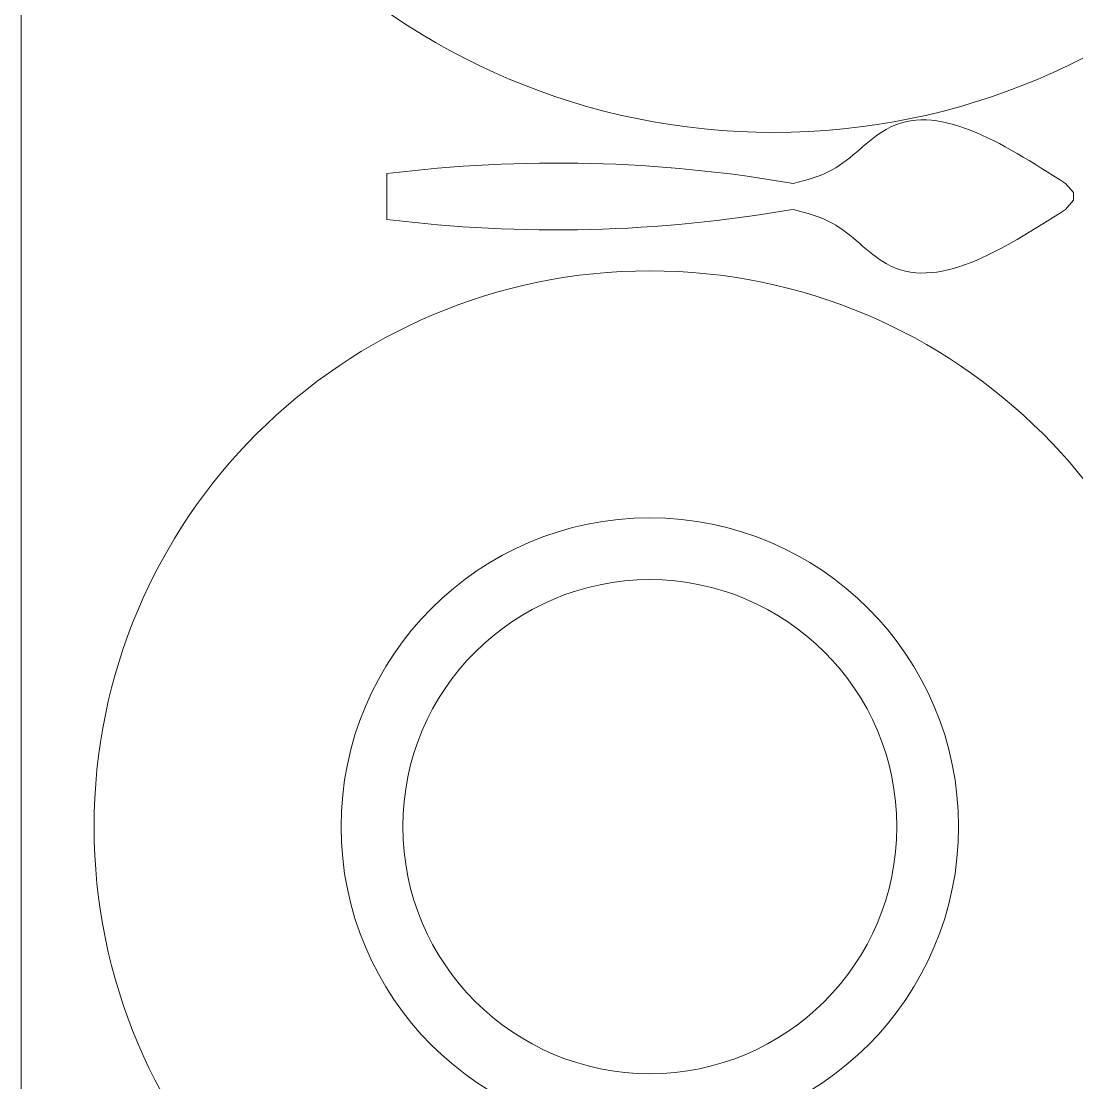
# Model space of a CAD drawing. Header units: centimetres. Extents: x 54005 to 61405, y 90310 to 94744.
# Drawn here: x 56862.77 to 56879.86, y 92004.08 to 92021.27 of the extents above; entities that cross this region are included whole.
import ezdxf

# ---------------------------------------------------------------- set-up
doc = ezdxf.new("R2010")
doc.units = ezdxf.units.CM
doc.header["$LTSCALE"] = 25
doc.layers.get('0').update_dxf_attribs({"lineweight": 0})
doc.layers.add('ÖLCULENDIRME', color=115, linetype='Continuous', lineweight=5)

# ---------------------------------------------------------------- blocks, each defined once
blk = doc.blocks.new('by')
at = {"ltscale": 30}
blk.add_line((6378.437, 2225.538, -4.505), (6378.437, 2226.279, -4.505), dxfattribs=at)
at = {"ltscale": 30, "elevation": -4.505}
blk.add_lwpolyline([(6379.358, 2199.359), (6358.358, 2199.359, -0.414214), (6353.358, 2204.359), (6353.358, 2241.359, -0.414214), (6358.358, 2246.359), (6379.358, 2246.359, -0.414214), (6384.358, 2241.359), (6384.358, 2204.359, -0.414214)], format="xyb", close=True, dxfattribs=at)
blk.add_lwpolyline([(6367.447, 2225.696), (6367.317, 2225.842), (6367.317, 2225.967), (6367.447, 2226.119)], dxfattribs=at)
at = {"ltscale": 30}
for centre, radius in [((6374.178, 2236.112, -4.505), 9), ((6374.178, 2236.112, -4.505), 5), ((6374.178, 2236.112, -4.505), 4), ((6372.173, 2213.871, -4.505), 11)]:
    blk.add_circle(centre, radius, dxfattribs=at)
for centre, start, end in [((6375.692, 2204.226, -4.505), 82.9046, 99.9137), ((6375.68, 2247.589, -4.505), 260.0863, 277.1271)]:
    blk.add_arc(centre, 22.223, start, end, dxfattribs=at)
for points in [[(6371.854, 2226.117, -4.505), (6371.638, 2226.174, -4.505), (6371.066, 2226.324, -4.505), (6369.918, 2227.697, -4.505), (6368.494, 2226.788, -4.505), (6367.447, 2226.119, -4.505)], [(6371.854, 2225.699, -4.505), (6371.638, 2225.642, -4.505), (6371.066, 2225.491, -4.505), (6369.918, 2224.118, -4.505), (6368.494, 2225.027, -4.505), (6367.447, 2225.696, -4.505)]]:
    blk.add_open_spline(points, degree=3, knots=[0, 0, 0, 0, 0.665409, 1.758876, 4.792994, 4.792994, 4.792994, 4.792994], dxfattribs=at)

msp = doc.modelspace()

# ---------------------------------------------------------------- block references
at = {"layer": 'ÖLCULENDIRME', "rotation": 180}
msp.add_blockref('by', (63247.128, 94244.338, 4.505), dxfattribs=at)

doc.saveas('drawing.dxf')
